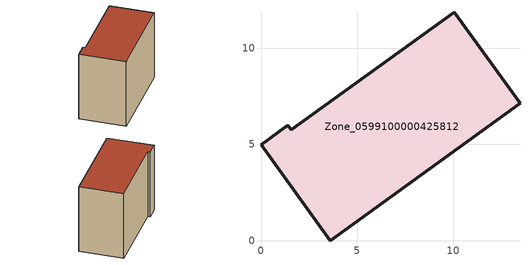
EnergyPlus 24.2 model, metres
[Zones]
Zone_0599100000425812
 floor ground (C_G): 3.59,0 0,4.98 1.4,5.99 1.58,5.75 10.04,11.86 13.46,7.12 z0
 wall outside (C_F): 3.59,0 13.46,7.12 10.04,11.86 1.58,5.75 1.4,5.99 0,4.98 3.59,0 z0:9.37
 roof outside (C_R): 0,4.98 3.59,0 13.46,7.12 10.04,11.86 1.58,5.75 1.4,5.99 z9.37
[BUILDING]
Pand.0599100000425812: North Axis=0; Terrain=City; Loads Convergence Tolerance Value=0.04; Temperature Convergence Tolerance Value=0.4; Solar Distribution=FullExterior; Maximum Number of Warmup Days=25; Minimum Number of Warmup Days=1
[Site:Location]
Rotterdam.The.Hague.AP_ZH_NLD Design_Conditions: Latitude=51.96; Longitude=4.45; Time Zone=1; Elevation=-4.5
[SITE:GROUNDTEMPERATURE:BUILDINGSURFACE]
18, 18, 18, 18, 18, 18, 18, 18, 18, 18, 18, 18
[MATERIAL] Thermal Absorptance=0.9; Solar Absorptance=0.7; Visible Absorptance=0.7
Name | Roughness | Thickness | Conductivity | Density | Specific Heat
G.TC.2006-2014 | MediumSmooth | 0.15 | 0.06 | 540 | 1210
F.TC.2006-2014 | Rough | 0.3 | 0.12 | 1920 | 840
R.TC.2006-2014 | MediumRough | 0.2 | 0.08 | 1500 | 1000
[CONSTRUCTION]
C_G: G.TC.2006-2014
C_F: F.TC.2006-2014
C_R: R.TC.2006-2014
[ZONE]
Zone_0599100000425812: Type=1; Multiplier=1; Ceiling Height=Autocalculate; Volume=Autocalculate; Floor Area=autocalculate; Part of Total Floor Area=Yes
[ZONEINFILTRATION:DESIGNFLOWRATE]
Infil_Zone_0599100000425812: Zone or ZoneList or Space or SpaceList=Zone_0599100000425812; Schedule=AlwaysOn; Design Flow Rate Calculation Method=Flow/Area; Flow Rate per Floor Area=0.0015; Constant Term Coefficient=1; Temperature Term Coefficient=0; Velocity Term Coefficient=0; Velocity Squared Term Coefficient=0
[HVACTEMPLATE:ZONE:IDEALLOADSAIRSYSTEM]
Zone_0599100000425812: Maximum Heating Supply Air Temperature=50; Minimum Cooling Supply Air Temperature=13; Maximum Heating Supply Air Humidity Ratio=0.0156; Minimum Cooling Supply Air Humidity Ratio=0.0077; Heating Limit=NoLimit; Cooling Limit=NoLimit; Dehumidification Control Type=ConstantSensibleHeatRatio; Cooling Sensible Heat Ratio=0.7; Dehumidification Setpoint=60; Humidification Control Type=None; Humidification Setpoint=30; Outdoor Air Method=None; Outdoor Air Flow Rate per Person=0.00944; Outdoor Air Flow Rate per Zone Floor Area=0; Outdoor Air Flow Rate per Zone=0; Demand Controlled Ventilation Type=None; Outdoor Air Economizer Type=NoEconomizer; Heat Recovery Type=None; Sensible Heat Recovery Effectiveness=0.7; Latent Heat Recovery Effectiveness=0.65
[ZONECONTROL:THERMOSTAT]
ThermostatControl_Zone_0599100000425812: Zone or ZoneList=Zone_0599100000425812; Control Type Schedule=DualSetpointControlType; Control 1=Thermostat_Zone_0599100000425812; Temperature Difference Between Cutout And Setpoint=0
[THERMOSTATSETPOINT:DUALSETPOINT]
Thermostat_Zone_0599100000425812: Heating Setpoint Temperature Schedule=HeatingSetpoint_Zone_0599100000425812; Cooling Setpoint Temperature Schedule=CoolingSetpoint_Zone_0599100000425812
[SCHEDULE:COMPACT]
HeatingSetpoint_Zone_0599100000425812: Through: 12/31, For: AllDays, Until: 24:00, 21
CoolingSetpoint_Zone_0599100000425812: Through: 12/31, For: AllDays, Until: 24:00, 24
DualSetpointControlType: Through: 12/31, For: AllDays, Until: 24:00, 4
AlwaysOn: Through: 12/31, For: AllDays, Until: 24:00, 1
